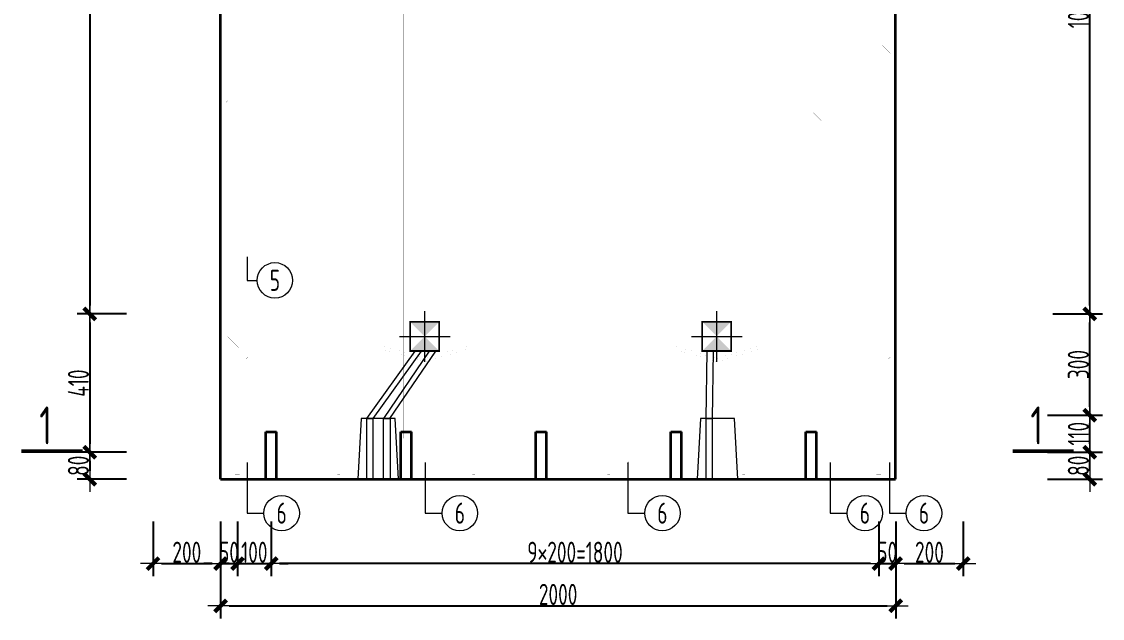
# Model space of a CAD drawing. Extents: x -85320 to 1679916, y -1321939 to 627.
# Drawn here: x 1230696 to 1243504, y -850904 to -843828 of the extents above; entities that cross this region are included whole.
import ezdxf
from ezdxf.enums import TextEntityAlignment as Align

# ---------------------------------------------------------------- set-up
doc = ezdxf.new("R2010")
doc.units = 0
doc.header["$LTSCALE"] = 1000
doc.linetypes.add('DOTE', pattern=[2.42, 2, -0.2, 0.02, -0.2])
for name, color, linetype in [('DIAN BOX', 7, 'Continuous'), ('图名', 85, 'Continuous'), ('砼墙', 3, 'Continuous')]:
    doc.layers.add(name, color=color, linetype=linetype)
for name, color, linetype, lineweight in [('WCOL', 7, 'Continuous', 0), ('手孔', 6, 'Continuous', 0), ('直线', 7, 'Continuous', 18), ('预制墙墙身水平筋', 130, 'Continuous', 18), ('预制墙墙身纵向受力筋', 1, 'Continuous', 18), ('预制墙墙身纵向非受力筋', 94, 'Continuous', 18), ('预制墙墙身附加筋', 94, 'Continuous', 18), ('预制墙拉筋', 130, 'Continuous', 18), ('预制墙详图标注', 3, 'Continuous', 18), ('预制墙详图轮廓', 3, 'Continuous', 35)]:
    doc.layers.add(name, color=color, linetype=linetype, lineweight=lineweight)
doc.styles.add('样式 1', font='yjkeng.shx', dxfattribs={"width": 0.7, "bigfont": 'yjkchn.shx'})
doc.styles.add('样式 2', font='yjkeng.shx', dxfattribs={"width": 0.7, "bigfont": 'yjkchn.shx'})
doc.dimstyles.new('盈建科结构', dxfattribs={"dimscale": 100, "dimtxt": 2.5, "dimasz": 1, "dimexe": 1.5, "dimexo": 0.625, "dimgap": 0.1, "dimtad": 1, "dimdec": 0, "dimrnd": 1, "dimzin": 0, "dimdsep": 46, "dimtxsty": '样式 1', "dimblk": '_yjkbk', "dimblk1": 'ARCHTICK', "dimblk2": 'ARCHTICK', "dimcen": 0.09, "dimadec": 0, "dimazin": 0, "dimtfac": 1, "dimtdec": 4, "dimtix": 1, "dimtmove": 2, "dimatfit": 3, "dimfxl": 1, "dimtolj": 1, "dimtzin": 0, "dimarcsym": 0})

# ---------------------------------------------------------------- blocks, each defined once
blk = doc.blocks.new('_yjkbk')
blk.add_line((-1, 0), (1.5, 0))
blk.add_lwpolyline([(-0.7, -0.7, 0.5, 0.5, 0), (0.7, 0.7, 0.5, 0.5, 0)], format="xyseb")
blk = doc.blocks.new('*D571')
at = {"layer": 'Defpoints', "color": 0, "transparency": 16777216}
for p in [(1232254, -849754), (1233054, -849754), (1233054, -850254)]:
    blk.add_point(p, dxfattribs=at)
at = {"layer": '预制墙详图标注', "color": 0, "lineweight": -2, "transparency": 16777216}
for p, q in [((1232254, -849754), (1232254, -850404)), ((1233054, -849754), (1233054, -850404)), ((1232354, -850254), (1232954, -850254))]:
    blk.add_line(p, q, dxfattribs=at)
at = {"layer": '预制墙详图标注', "color": 0, "lineweight": -2, "transparency": 16777216, "xscale": 100, "yscale": 100, "zscale": 100, "rotation": 180}
blk.add_blockref('_yjkbk', (1232254, -850254), dxfattribs=at)
at = {"layer": '预制墙详图标注', "color": 0, "lineweight": -2, "transparency": 16777216, "xscale": 100, "yscale": 100, "zscale": 100}
blk.add_blockref('_yjkbk', (1233054, -850254), dxfattribs=at)
at = {"layer": '预制墙详图标注', "color": 0, "transparency": 16777216, "insert": (1232654, -850244), "char_height": 250, "attachment_point": 8, "style": '样式 1'}
blk.add_mtext('\\A1;200', dxfattribs=at)
blk = doc.blocks.new('_ArchTick')
at = {"color": 0, "linetype": 'ByBlock', "const_width": 0.4}
blk.add_lwpolyline([(-0.5, -0.5), (0.5, 0.5)], dxfattribs=at)
blk = doc.blocks.new('*D572')
at = {"layer": 'Defpoints', "color": 0, "transparency": 16777216}
for p in [(1233054, -849754), (1233254, -849754), (1233254, -850254)]:
    blk.add_point(p, dxfattribs=at)
at = {"layer": '预制墙详图标注', "color": 0, "lineweight": -2, "transparency": 16777216}
for p, q in [((1233054, -849754), (1233054, -850404)), ((1233254, -849754), (1233254, -850404)), ((1232954, -850254), (1232854, -850254)), ((1233054, -850254), (1233254, -850254)), ((1233354, -850254), (1233454, -850254))]:
    blk.add_line(p, q, dxfattribs=at)
at = {"layer": '预制墙详图标注', "color": 0, "lineweight": -2, "transparency": 16777216, "xscale": 100, "yscale": 100, "zscale": 100}
blk.add_blockref('_yjkbk', (1233054, -850254), dxfattribs=at)
at = {"layer": '预制墙详图标注', "color": 0, "lineweight": -2, "transparency": 16777216, "xscale": 100, "yscale": 100, "zscale": 100, "rotation": 180}
blk.add_blockref('_yjkbk', (1233254, -850254), dxfattribs=at)
at = {"layer": '预制墙详图标注', "color": 0, "transparency": 16777216, "insert": (1233154, -850244), "char_height": 250, "attachment_point": 8, "style": '样式 1'}
blk.add_mtext('\\A1;50', dxfattribs=at)
blk = doc.blocks.new('*D573')
at = {"layer": 'Defpoints', "color": 0, "transparency": 16777216}
for p in [(1233254, -849754), (1233654, -849754), (1233654, -850254)]:
    blk.add_point(p, dxfattribs=at)
at = {"layer": '预制墙详图标注', "color": 0, "lineweight": -2, "transparency": 16777216}
for p, q in [((1233254, -849754), (1233254, -850404)), ((1233654, -849754), (1233654, -850404)), ((1233154, -850254), (1233054, -850254)), ((1233254, -850254), (1233654, -850254)), ((1233754, -850254), (1233854, -850254))]:
    blk.add_line(p, q, dxfattribs=at)
at = {"layer": '预制墙详图标注', "color": 0, "lineweight": -2, "transparency": 16777216, "xscale": 100, "yscale": 100, "zscale": 100}
blk.add_blockref('_yjkbk', (1233254, -850254), dxfattribs=at)
at = {"layer": '预制墙详图标注', "color": 0, "lineweight": -2, "transparency": 16777216, "xscale": 100, "yscale": 100, "zscale": 100, "rotation": 180}
blk.add_blockref('_yjkbk', (1233654, -850254), dxfattribs=at)
at = {"layer": '预制墙详图标注', "color": 0, "transparency": 16777216, "insert": (1233454, -850244), "char_height": 250, "attachment_point": 8, "style": '样式 1'}
blk.add_mtext('\\A1;100', dxfattribs=at)
blk = doc.blocks.new('*D574')
at = {"layer": 'Defpoints', "color": 0, "transparency": 16777216}
for p in [(1233654, -849754), (1240854, -849754), (1233654, -850254)]:
    blk.add_point(p, dxfattribs=at)
at = {"layer": '预制墙详图标注', "color": 0, "lineweight": -2, "transparency": 16777216}
for p, q in [((1233654, -849816), (1233654, -850404)), ((1240854, -849816), (1240854, -850404)), ((1240754, -850254), (1233754, -850254))]:
    blk.add_line(p, q, dxfattribs=at)
at = {"layer": '预制墙详图标注', "color": 0, "lineweight": -2, "transparency": 16777216, "xscale": 100, "yscale": 100, "zscale": 100, "rotation": 180}
blk.add_blockref('_yjkbk', (1233654, -850254), dxfattribs=at)
at = {"layer": '预制墙详图标注', "color": 0, "lineweight": -2, "transparency": 16777216, "xscale": 100, "yscale": 100, "zscale": 100}
blk.add_blockref('_yjkbk', (1240854, -850254), dxfattribs=at)
at = {"layer": '预制墙详图标注', "color": 0, "transparency": 16777216, "insert": (1237254, -850244), "char_height": 250, "attachment_point": 8, "style": '样式 1'}
blk.add_mtext('\\A1;9×200=1800', dxfattribs=at)
blk = doc.blocks.new('*D575')
at = {"layer": 'Defpoints', "color": 0, "transparency": 16777216}
for p in [(1240854, -849754), (1241054, -849754), (1241054, -850254)]:
    blk.add_point(p, dxfattribs=at)
at = {"layer": '预制墙详图标注', "color": 0, "lineweight": -2, "transparency": 16777216}
for p, q in [((1240854, -849754), (1240854, -850404)), ((1241054, -849754), (1241054, -850404)), ((1240754, -850254), (1240654, -850254)), ((1240854, -850254), (1241054, -850254)), ((1241154, -850254), (1241254, -850254))]:
    blk.add_line(p, q, dxfattribs=at)
at = {"layer": '预制墙详图标注', "color": 0, "lineweight": -2, "transparency": 16777216, "xscale": 100, "yscale": 100, "zscale": 100}
blk.add_blockref('_yjkbk', (1240854, -850254), dxfattribs=at)
at = {"layer": '预制墙详图标注', "color": 0, "lineweight": -2, "transparency": 16777216, "xscale": 100, "yscale": 100, "zscale": 100, "rotation": 180}
blk.add_blockref('_yjkbk', (1241054, -850254), dxfattribs=at)
at = {"layer": '预制墙详图标注', "color": 0, "transparency": 16777216, "insert": (1240954, -850244), "char_height": 250, "attachment_point": 8, "style": '样式 1'}
blk.add_mtext('\\A1;50', dxfattribs=at)
blk = doc.blocks.new('*D576')
at = {"layer": 'Defpoints', "color": 0, "transparency": 16777216}
for p in [(1241054, -849754), (1241854, -849754), (1241854, -850254)]:
    blk.add_point(p, dxfattribs=at)
at = {"layer": '预制墙详图标注', "color": 0, "lineweight": -2, "transparency": 16777216}
for p, q in [((1241054, -849754), (1241054, -850404)), ((1241854, -849754), (1241854, -850404)), ((1241154, -850254), (1241754, -850254))]:
    blk.add_line(p, q, dxfattribs=at)
at = {"layer": '预制墙详图标注', "color": 0, "lineweight": -2, "transparency": 16777216, "xscale": 100, "yscale": 100, "zscale": 100, "rotation": 180}
blk.add_blockref('_yjkbk', (1241054, -850254), dxfattribs=at)
at = {"layer": '预制墙详图标注', "color": 0, "lineweight": -2, "transparency": 16777216, "xscale": 100, "yscale": 100, "zscale": 100}
blk.add_blockref('_yjkbk', (1241854, -850254), dxfattribs=at)
at = {"layer": '预制墙详图标注', "color": 0, "transparency": 16777216, "insert": (1241454, -850244), "char_height": 250, "attachment_point": 8, "style": '样式 1'}
blk.add_mtext('\\A1;200', dxfattribs=at)
blk = doc.blocks.new('*D583')
at = {"layer": 'Defpoints', "color": 0, "transparency": 16777216}
for p in [(1233054, -850254), (1241054, -850254), (1241054, -850754)]:
    blk.add_point(p, dxfattribs=at)
at = {"layer": '预制墙详图标注', "color": 0, "lineweight": -2, "transparency": 16777216}
for p, q in [((1233054, -850316), (1233054, -850904)), ((1241054, -850316), (1241054, -850904)), ((1233154, -850754), (1240954, -850754))]:
    blk.add_line(p, q, dxfattribs=at)
at = {"layer": '预制墙详图标注', "color": 0, "lineweight": -2, "transparency": 16777216, "xscale": 100, "yscale": 100, "zscale": 100, "rotation": 180}
blk.add_blockref('_yjkbk', (1233054, -850754), dxfattribs=at)
at = {"layer": '预制墙详图标注', "color": 0, "lineweight": -2, "transparency": 16777216, "xscale": 100, "yscale": 100, "zscale": 100}
blk.add_blockref('_yjkbk', (1241054, -850754), dxfattribs=at)
at = {"layer": '预制墙详图标注', "color": 0, "transparency": 16777216, "insert": (1237054, -850744), "char_height": 250, "attachment_point": 8, "style": '样式 1'}
blk.add_mtext('\\A1;2000', dxfattribs=at)
blk = doc.blocks.new('*D584')
at = {"layer": 'Defpoints', "color": 0, "transparency": 16777216}
for p in [(1232004, -848934), (1231504, -849254), (1232004, -849254)]:
    blk.add_point(p, dxfattribs=at)
at = {"layer": '预制墙详图标注', "color": 0, "lineweight": -2, "transparency": 16777216}
for p, q in [((1231941, -848934), (1231354, -848934)), ((1231504, -849034), (1231504, -849154)), ((1231941, -849254), (1231354, -849254))]:
    blk.add_line(p, q, dxfattribs=at)
at = {"layer": '预制墙详图标注', "color": 0, "lineweight": -2, "transparency": 16777216, "xscale": 100, "yscale": 100, "zscale": 100}
for p, rotation in [((1231504, -848934), 90), ((1231504, -849254), 270)]:
    blk.add_blockref('_yjkbk', p, dxfattribs=dict(at, rotation=rotation))
at = {"layer": '预制墙详图标注', "color": 0, "transparency": 16777216, "insert": (1231494, -849094), "char_height": 250, "attachment_point": 8, "rotation": 90, "style": '样式 1'}
blk.add_mtext('\\A1;80', dxfattribs=at)
blk = doc.blocks.new('*D585')
at = {"layer": 'Defpoints', "color": 0, "transparency": 16777216}
for p in [(1232004, -847294), (1231504, -848934), (1232004, -848934)]:
    blk.add_point(p, dxfattribs=at)
at = {"layer": '预制墙详图标注', "color": 0, "lineweight": -2, "transparency": 16777216}
for p, q in [((1231941, -847294), (1231354, -847294)), ((1231504, -847394), (1231504, -848834)), ((1231941, -848934), (1231354, -848934))]:
    blk.add_line(p, q, dxfattribs=at)
at = {"layer": '预制墙详图标注', "color": 0, "lineweight": -2, "transparency": 16777216, "xscale": 100, "yscale": 100, "zscale": 100}
for p, rotation in [((1231504, -847294), 90), ((1231504, -848934), 270)]:
    blk.add_blockref('_yjkbk', p, dxfattribs=dict(at, rotation=rotation))
at = {"layer": '预制墙详图标注', "color": 0, "transparency": 16777216, "insert": (1231494, -848114), "char_height": 250, "attachment_point": 8, "rotation": 90, "style": '样式 1'}
blk.add_mtext('\\A1;410', dxfattribs=at)
blk = doc.blocks.new('*D586')
at = {"layer": 'Defpoints', "color": 0, "transparency": 16777216}
for p in [(1232004, -838474), (1231504, -847294), (1232004, -847294)]:
    blk.add_point(p, dxfattribs=at)
at = {"layer": '预制墙详图标注', "color": 0, "lineweight": -2, "transparency": 16777216}
for p, q in [((1231941, -838474), (1231354, -838474)), ((1231504, -838574), (1231504, -847194)), ((1231941, -847294), (1231354, -847294))]:
    blk.add_line(p, q, dxfattribs=at)
at = {"layer": '预制墙详图标注', "color": 0, "lineweight": -2, "transparency": 16777216, "xscale": 100, "yscale": 100, "zscale": 100}
for p, rotation in [((1231504, -838474), 90), ((1231504, -847294), 270)]:
    blk.add_blockref('_yjkbk', p, dxfattribs=dict(at, rotation=rotation))
at = {"layer": '预制墙详图标注', "color": 0, "transparency": 16777216, "insert": (1231494, -842884), "char_height": 250, "attachment_point": 8, "rotation": 90, "style": '样式 1'}
blk.add_mtext('\\A1;2200', dxfattribs=at)
blk = doc.blocks.new('*D588')
at = {"layer": 'Defpoints', "color": 0, "transparency": 16777216}
for p in [(1242854, -848934), (1243354, -848934), (1242854, -849254)]:
    blk.add_point(p, dxfattribs=at)
at = {"layer": '预制墙详图标注', "color": 0, "lineweight": -2, "transparency": 16777216}
for p, q in [((1242854, -848934), (1243504, -848934)), ((1243354, -849154), (1243354, -849034)), ((1242854, -849254), (1243504, -849254))]:
    blk.add_line(p, q, dxfattribs=at)
at = {"layer": '预制墙详图标注', "color": 0, "lineweight": -2, "transparency": 16777216, "xscale": 100, "yscale": 100, "zscale": 100}
for p, rotation in [((1243354, -848934), 90), ((1243354, -849254), 270)]:
    blk.add_blockref('_yjkbk', p, dxfattribs=dict(at, rotation=rotation))
at = {"layer": '预制墙详图标注', "color": 0, "transparency": 16777216, "insert": (1243344, -849094), "char_height": 250, "attachment_point": 8, "rotation": 90, "style": '样式 1'}
blk.add_mtext('\\A1;80', dxfattribs=at)
blk = doc.blocks.new('*D589')
at = {"layer": 'Defpoints', "color": 0, "transparency": 16777216}
for p in [(1242854, -848494), (1243354, -848494), (1242854, -848934)]:
    blk.add_point(p, dxfattribs=at)
at = {"layer": '预制墙详图标注', "color": 0, "lineweight": -2, "transparency": 16777216}
for p, q in [((1242854, -848494), (1243504, -848494)), ((1243354, -848834), (1243354, -848594)), ((1242854, -848934), (1243504, -848934))]:
    blk.add_line(p, q, dxfattribs=at)
at = {"layer": '预制墙详图标注', "color": 0, "lineweight": -2, "transparency": 16777216, "xscale": 100, "yscale": 100, "zscale": 100}
for p, rotation in [((1243354, -848494), 90), ((1243354, -848934), 270)]:
    blk.add_blockref('_yjkbk', p, dxfattribs=dict(at, rotation=rotation))
at = {"layer": '预制墙详图标注', "color": 0, "transparency": 16777216, "insert": (1243344, -848714), "char_height": 250, "attachment_point": 8, "rotation": 90, "style": '样式 1'}
blk.add_mtext('\\A1;110', dxfattribs=at)
blk = doc.blocks.new('*D590')
at = {"layer": 'Defpoints', "color": 0, "transparency": 16777216}
for p in [(1242854, -847294), (1243354, -847294), (1242854, -848494)]:
    blk.add_point(p, dxfattribs=at)
at = {"layer": '预制墙详图标注', "color": 0, "lineweight": -2, "transparency": 16777216}
for p, q in [((1242916, -847294), (1243504, -847294)), ((1243354, -848394), (1243354, -847394)), ((1242916, -848494), (1243504, -848494))]:
    blk.add_line(p, q, dxfattribs=at)
at = {"layer": '预制墙详图标注', "color": 0, "lineweight": -2, "transparency": 16777216, "xscale": 100, "yscale": 100, "zscale": 100}
for p, rotation in [((1243354, -847294), 90), ((1243354, -848494), 270)]:
    blk.add_blockref('_yjkbk', p, dxfattribs=dict(at, rotation=rotation))
at = {"layer": '预制墙详图标注', "color": 0, "transparency": 16777216, "insert": (1243344, -847894), "char_height": 250, "attachment_point": 8, "rotation": 90, "style": '样式 1'}
blk.add_mtext('\\A1;300', dxfattribs=at)
blk = doc.blocks.new('线盒')
at = {"layer": 'DIAN BOX'}
h = blk.add_hatch(color=256, dxfattribs=at)
h.dxf.hatch_style = 1
h.paths.add_polyline_path([(1465682, -670175), (1465854, -670347), (1465510, -670347)])
at = {"color": 6, "const_width": 20}
blk.add_lwpolyline([(1465510, -670003), (1465854, -670003), (1465854, -670347), (1465510, -670347), (1465510, -670003)], dxfattribs=at)
at = {"layer": 'WCOL', "color": 4, "linetype": 'DOTE'}
for p, q in [((1465682, -670475), (1465682, -669876)), ((1465383, -670175), (1465982, -670175))]:
    blk.add_line(p, q, dxfattribs=at)
at = {"layer": 'WCOL', "color": 5}
blk.add_lwpolyline([(1465510, -670347), (1465854, -670347), (1465854, -670003), (1465510, -670003)], close=True, dxfattribs=at)
blk = doc.blocks.new('手孔')
at = {"layer": '手孔', "color": 6}
blk.add_lwpolyline([(1383436, -746221), (1383916, -746221), (1383876, -745501), (1383476, -745501)], close=True, dxfattribs=at)
at = {"layer": '手孔', "color": 4}
for points in [[(1383538, -746221), (1383618, -746221), (1383618, -745501), (1383538, -745501)], [(1383817, -746221), (1383737, -746221), (1383737, -745501), (1383817, -745501)]]:
    blk.add_lwpolyline(points, close=True, dxfattribs=at)
blk = doc.blocks.new('*D2453')
at = {"layer": 'Defpoints', "color": 0, "transparency": 16777216}
for p in [(1242854, -839294), (1243354, -839294), (1242854, -847294)]:
    blk.add_point(p, dxfattribs=at)
at = {"layer": '预制墙详图标注', "color": 0, "lineweight": -2, "transparency": 16777216}
for p, q in [((1242916, -839294), (1243504, -839294)), ((1243354, -847194), (1243354, -839394)), ((1242916, -847294), (1243504, -847294))]:
    blk.add_line(p, q, dxfattribs=at)
at = {"layer": '预制墙详图标注', "color": 0, "lineweight": -2, "transparency": 16777216, "xscale": 100, "yscale": 100, "zscale": 100}
for p, rotation in [((1243354, -839294), 90), ((1243354, -847294), 270)]:
    blk.add_blockref('_yjkbk', p, dxfattribs=dict(at, rotation=rotation))
at = {"layer": '预制墙详图标注', "color": 0, "transparency": 16777216, "insert": (1243344, -843294), "char_height": 250, "attachment_point": 8, "rotation": 90, "style": '样式 1'}
blk.add_mtext('\\A1;10×200=2000', dxfattribs=at)

msp = doc.modelspace()

# ---------------------------------------------------------------- hatches: boundary and pattern name
at = {"layer": 'DIAN BOX'}
h = msp.add_hatch(color=256, dxfattribs=at)
h.dxf.hatch_style = 1
h.paths.add_polyline_path([(1235472.822, -847561.324), (1235644.822, -847389.324), (1235300.822, -847389.324)])
h = msp.add_hatch(color=256, dxfattribs=at)
h.dxf.hatch_style = 1
h.paths.add_polyline_path([(1238932.822, -847558.025), (1239104.822, -847386.025), (1238760.822, -847386.025)])

# ---------------------------------------------------------------- linework, layer by layer
at = {"layer": 'WCOL', "color": 4}
for points in [[(1234784.594, -848533.638), (1234863.428, -848533.638), (1235435.75, -847733.638), (1235355.75, -847733.638)], [(1234986.254, -848533.638), (1235058.734, -848533.638), (1235604.119, -847733.638), (1235524.119, -847733.638)], [(1238804.754, -848533.639), (1238883.587, -848533.639), (1238895.75, -847733.638), (1238815.75, -847733.638)]]:
    msp.add_lwpolyline(points, close=True, dxfattribs=at)
at = {"layer": '图名', "lineweight": 50}
for p, q in [((1231416.178, -848921.638), (1230696.178, -848921.638)), ((1242441.178, -848921.638), (1243161.178, -848921.638))]:
    msp.add_line(p, q, dxfattribs=at)
at = {"layer": '手孔', "color": 6}
msp.add_lwpolyline([(1238702.183, -849253.639), (1239182.183, -849253.639), (1239142.183, -848533.639), (1238742.183, -848533.639)], close=True, dxfattribs=at)
at = {"layer": '手孔', "color": 4}
msp.add_lwpolyline([(1238804.17, -849253.639), (1238884.17, -849253.639), (1238884.17, -848533.639), (1238804.17, -848533.639)], close=True, dxfattribs=at)
at = {"layer": '直线', "lineweight": 18}
for points in [[(1233367.675, -846615.636), (1233367.675, -846895.636), (1233487.675, -846895.636)], [(1233367.675, -849055.636), (1233367.675, -849655.636), (1233567.675, -849655.636)], [(1235479.675, -849055.636), (1235479.675, -849655.636), (1235679.675, -849655.636)], [(1237879.675, -849055.636), (1237879.675, -849655.636), (1238079.675, -849655.636)], [(1240279.675, -849055.636), (1240279.675, -849655.636), (1240479.675, -849655.636)], [(1240979.68, -849055.636), (1240979.68, -849655.636), (1241179.68, -849655.636)]]:
    msp.add_lwpolyline(points, dxfattribs=at)
for centre in [(1233697.675, -846895.636), (1233777.675, -849655.636), (1235889.675, -849655.636), (1238289.675, -849655.636), (1240689.675, -849655.636), (1241389.68, -849655.636)]:
    msp.add_circle(centre, 210, dxfattribs=at)
at = {"layer": '砼墙', "lineweight": 35}
for p, q in [((1233589.678, -849253.638), (1233589.678, -848693.638)), ((1233589.678, -848693.638), (1233717.678, -848693.638)), ((1233717.678, -849253.638), (1233717.678, -848693.638)), ((1235189.678, -849253.638), (1235189.678, -848693.638)), ((1235189.678, -848693.638), (1235317.678, -848693.638)), ((1235317.678, -849253.638), (1235317.678, -848693.638)), ((1236789.678, -849253.638), (1236789.678, -848693.638)), ((1236789.678, -848693.638), (1236917.678, -848693.638)), ((1236917.678, -849253.638), (1236917.678, -848693.638)), ((1238389.678, -849253.638), (1238389.678, -848693.638)), ((1238389.678, -848693.638), (1238517.678, -848693.638)), ((1238517.678, -849253.638), (1238517.678, -848693.638)), ((1239989.678, -849253.638), (1239989.678, -848693.638)), ((1239989.678, -848693.638), (1240117.678, -848693.638)), ((1240117.678, -849253.638), (1240117.678, -848693.638))]:
    msp.add_line(p, q, dxfattribs=at)
at = {"layer": '预制墙墙身水平筋', "lineweight": 18, "const_width": 0.18}
for points in [[(1232390.213, -844113.638), (1232253.678, -844113.638), (1232253.678, -844073.638), (1241853.678, -844073.638), (1241853.678, -844113.638), (1241717.142, -844113.638), (1241717.142, -844073.638), (1241853.678, -844073.638), (1241853.678, -844113.638), (1232253.678, -844113.638), (1232253.678, -844073.638), (1232390.213, -844073.638)], [(1232390.213, -844113.638), (1232253.678, -844113.638), (1232253.678, -844073.638), (1241853.678, -844073.638), (1241853.678, -844113.638), (1241717.142, -844113.638), (1241717.142, -844073.638), (1241853.678, -844073.638), (1241853.678, -844113.638), (1232253.678, -844113.638), (1232253.678, -844073.638), (1232390.213, -844073.638)], [(1232390.213, -844913.638), (1232253.678, -844913.638), (1232253.678, -844873.638), (1241853.678, -844873.638), (1241853.678, -844913.638), (1241717.142, -844913.638), (1241717.142, -844873.638), (1241853.678, -844873.638), (1241853.678, -844913.638), (1232253.678, -844913.638), (1232253.678, -844873.638), (1232390.213, -844873.638)], [(1232390.213, -844913.638), (1232253.678, -844913.638), (1232253.678, -844873.638), (1241853.678, -844873.638), (1241853.678, -844913.638), (1241717.142, -844913.638), (1241717.142, -844873.638), (1241853.678, -844873.638), (1241853.678, -844913.638), (1232253.678, -844913.638), (1232253.678, -844873.638), (1232390.213, -844873.638)], [(1232390.213, -845713.638), (1232253.678, -845713.638), (1232253.678, -845673.638), (1241853.678, -845673.638), (1241853.678, -845713.638), (1241717.142, -845713.638), (1241717.142, -845673.638), (1241853.678, -845673.638), (1241853.678, -845713.638), (1232253.678, -845713.638), (1232253.678, -845673.638), (1232390.213, -845673.638)], [(1232390.213, -845713.638), (1232253.678, -845713.638), (1232253.678, -845673.638), (1241853.678, -845673.638), (1241853.678, -845713.638), (1241717.142, -845713.638), (1241717.142, -845673.638), (1241853.678, -845673.638), (1241853.678, -845713.638), (1232253.678, -845713.638), (1232253.678, -845673.638), (1232390.213, -845673.638)], [(1232390.213, -846513.638), (1232253.678, -846513.638), (1232253.678, -846473.638), (1241853.678, -846473.638), (1241853.678, -846513.638), (1241717.142, -846513.638), (1241717.142, -846473.638), (1241853.678, -846473.638), (1241853.678, -846513.638), (1232253.678, -846513.638), (1232253.678, -846473.638), (1232390.213, -846473.638)], [(1232390.213, -846513.638), (1232253.678, -846513.638), (1232253.678, -846473.638), (1241853.678, -846473.638), (1241853.678, -846513.638), (1241717.142, -846513.638), (1241717.142, -846473.638), (1241853.678, -846473.638), (1241853.678, -846513.638), (1232253.678, -846513.638), (1232253.678, -846473.638), (1232390.213, -846473.638)], [(1232390.213, -847313.638), (1232253.678, -847313.638), (1232253.678, -847273.638), (1241853.678, -847273.638), (1241853.678, -847313.638), (1241717.142, -847313.638), (1241717.142, -847273.638), (1241853.678, -847273.638), (1241853.678, -847313.638), (1232253.678, -847313.638), (1232253.678, -847273.638), (1232390.213, -847273.638)], [(1232390.213, -847313.638), (1232253.678, -847313.638), (1232253.678, -847273.638), (1241853.678, -847273.638), (1241853.678, -847313.638), (1241717.142, -847313.638), (1241717.142, -847273.638), (1241853.678, -847273.638), (1241853.678, -847313.638), (1232253.678, -847313.638), (1232253.678, -847273.638), (1232390.213, -847273.638)], [(1232390.213, -848113.638), (1232253.678, -848113.638), (1232253.678, -848073.638), (1241853.678, -848073.638), (1241853.678, -848113.638), (1241717.142, -848113.638), (1241717.142, -848073.638), (1241853.678, -848073.638), (1241853.678, -848113.638), (1232253.678, -848113.638), (1232253.678, -848073.638), (1232390.213, -848073.638)], [(1232390.213, -848113.638), (1232253.678, -848113.638), (1232253.678, -848073.638), (1241853.678, -848073.638), (1241853.678, -848113.638), (1241717.142, -848113.638), (1241717.142, -848073.638), (1241853.678, -848073.638), (1241853.678, -848113.638), (1232253.678, -848113.638), (1232253.678, -848073.638), (1232390.213, -848073.638)], [(1232390.213, -848513.638), (1232253.678, -848513.638), (1232253.678, -848473.638), (1241853.678, -848473.638), (1241853.678, -848513.638), (1241717.142, -848513.638), (1241717.142, -848473.638), (1241853.678, -848473.638), (1241853.678, -848513.638), (1232253.678, -848513.638), (1232253.678, -848473.638), (1232390.213, -848473.638)], [(1232390.213, -848513.638), (1232253.678, -848513.638), (1232253.678, -848473.638), (1241853.678, -848473.638), (1241853.678, -848513.638), (1241717.142, -848513.638), (1241717.142, -848473.638), (1241853.678, -848473.638), (1241853.678, -848513.638), (1232253.678, -848513.638), (1232253.678, -848473.638), (1232390.213, -848473.638)]]:
    msp.add_lwpolyline(points, close=True, dxfattribs=at)
for points in [[(1234979.361, -847713.638), (1232253.678, -847713.638), (1232253.678, -847673.638), (1232390.213, -847673.638), (1232390.213, -847713.638), (1232253.678, -847713.638), (1232253.678, -847673.638), (1234975.39, -847673.638)], [(1234979.361, -847713.638), (1232253.678, -847713.638), (1232253.678, -847673.638), (1232390.213, -847673.638), (1232390.213, -847713.638), (1232253.678, -847713.638), (1232253.678, -847673.638), (1234975.39, -847673.638)], [(1234975.39, -847673.638), (1235473.678, -847820.99)], [(1235473.678, -847860.99), (1234979.361, -847713.638)], [(1235473.678, -847820.99), (1235976.12, -847673.638)], [(1235972.148, -847713.638), (1235473.678, -847860.99)], [(1238439.361, -847713.638), (1235972.148, -847713.638)], [(1238439.361, -847713.638), (1235972.148, -847713.638)], [(1235976.12, -847673.638), (1238435.39, -847673.638)], [(1235976.12, -847673.638), (1238435.39, -847673.638)], [(1238435.39, -847673.638), (1238933.678, -847820.99)], [(1238933.678, -847860.99), (1238439.361, -847713.638)], [(1238933.678, -847820.99), (1239436.12, -847673.638)], [(1239432.148, -847713.638), (1238933.678, -847860.99)], [(1239436.12, -847673.638), (1241853.678, -847673.638), (1241853.678, -847713.638), (1241717.142, -847713.638), (1241717.142, -847673.638), (1241853.678, -847673.638), (1241853.678, -847713.638), (1239432.148, -847713.638)], [(1239436.12, -847673.638), (1241853.678, -847673.638), (1241853.678, -847713.638), (1241717.142, -847713.638), (1241717.142, -847673.638), (1241853.678, -847673.638), (1241853.678, -847713.638), (1239432.148, -847713.638)], [(1232390.213, -848953.638), (1232253.678, -848953.638), (1232253.678, -848913.638), (1234600.733, -848913.638)], [(1234596.404, -848953.638), (1232253.678, -848953.638), (1232253.678, -848913.638), (1232390.213, -848913.638), (1232390.213, -848953.638)], [(1234673.157, -848953.638), (1232253.678, -848953.638), (1232253.678, -848913.638), (1232390.213, -848913.638), (1232390.213, -848953.638), (1232253.678, -848953.638), (1232253.678, -848913.638), (1234678.734, -848913.638)], [(1234607.538, -848953.638), (1234596.404, -848953.638)], [(1234600.733, -848913.638), (1234610.417, -848913.638)], [(1238592.051, -848953.638), (1235170.64, -848953.638)], [(1235174.565, -848913.638), (1238590.134, -848913.638)], [(1239237.678, -848913.638), (1241853.678, -848913.638), (1241853.678, -848953.638), (1241717.142, -848953.638), (1241717.142, -848913.638), (1241853.678, -848913.638), (1241853.678, -848953.638), (1239237.678, -848953.638)]]:
    msp.add_lwpolyline(points, dxfattribs=at)
at = {"layer": '预制墙墙身纵向受力筋', "lineweight": 18, "const_width": 0.18}
for points in [[(1233621.678, -848769.638), (1233621.678, -837269.638), (1233685.678, -837269.638), (1233685.678, -848769.638)], [(1235221.678, -848769.638), (1235221.678, -837269.638), (1235285.678, -837269.638), (1235285.678, -848769.638)], [(1236821.678, -848769.638), (1236821.678, -837269.638), (1236885.678, -837269.638), (1236885.678, -848769.638)], [(1238421.678, -848769.638), (1238421.678, -837269.638), (1238485.678, -837269.638), (1238485.678, -848769.638)], [(1240021.678, -848769.638), (1240021.678, -837269.638), (1240085.678, -837269.638), (1240085.678, -848769.638)]]:
    msp.add_lwpolyline(points, close=True, dxfattribs=at)
at = {"layer": '预制墙墙身纵向非受力筋', "lineweight": 18, "const_width": 0.18}
for points in [[(1234437.678, -849193.638), (1234437.678, -838393.638), (1234469.678, -838393.638), (1234469.678, -849193.638)], [(1236037.678, -849193.638), (1236037.678, -838393.638), (1236069.678, -838393.638), (1236069.678, -849193.638)], [(1237637.678, -849193.638), (1237637.678, -838393.638), (1237669.678, -838393.638), (1237669.678, -849193.638)], [(1239237.678, -849193.638), (1239237.678, -838393.638), (1239269.678, -838393.638), (1239269.678, -849193.638)]]:
    msp.add_lwpolyline(points, close=True, dxfattribs=at)
at = {"layer": '预制墙墙身附加筋', "lineweight": 18, "const_width": 0.18}
for points in [[(1233225.678, -849193.638), (1233225.678, -838393.638), (1233281.678, -838393.638), (1233281.678, -849193.638)], [(1240825.678, -849193.638), (1240825.678, -838393.638), (1240881.678, -838393.638), (1240881.678, -849193.638)]]:
    msp.add_lwpolyline(points, close=True, dxfattribs=at)
at = {"layer": '预制墙拉筋', "lineweight": 18, "const_width": 0.18}
for points in [[(1233138.989, -843964.322), (1233378.989, -844204.322), (1233356.362, -844226.95), (1233116.362, -843986.95)], [(1240750.994, -843964.322), (1240990.994, -844204.322), (1240968.367, -844226.95), (1240728.367, -843986.95)], [(1233138.989, -844764.322), (1233378.989, -845004.322), (1233356.362, -845026.95), (1233116.362, -844786.95)], [(1235134.989, -844764.322), (1235374.989, -845004.322), (1235352.362, -845026.95), (1235112.362, -844786.95)], [(1237534.989, -844764.322), (1237774.989, -845004.322), (1237752.362, -845026.95), (1237512.362, -844786.95)], [(1239934.989, -844764.322), (1240174.989, -845004.322), (1240152.362, -845026.95), (1239912.362, -844786.95)], [(1240750.994, -844764.322), (1240990.994, -845004.322), (1240968.367, -845026.95), (1240728.367, -844786.95)], [(1233138.989, -845564.322), (1233378.989, -845804.322), (1233356.362, -845826.95), (1233116.362, -845586.95)], [(1240750.994, -845564.322), (1240990.994, -845804.322), (1240968.367, -845826.95), (1240728.367, -845586.95)], [(1233138.989, -846364.322), (1233378.989, -846604.322), (1233356.362, -846626.95), (1233116.362, -846386.95)], [(1240750.994, -846364.322), (1240990.994, -846604.322), (1240968.367, -846626.95), (1240728.367, -846386.95)], [(1233138.989, -847164.322), (1233378.989, -847404.322), (1233356.362, -847426.95), (1233116.362, -847186.95)], [(1235134.989, -847164.322), (1235374.989, -847404.322), (1235352.362, -847426.95), (1235112.362, -847186.95)], [(1237534.989, -847164.322), (1237774.989, -847404.322), (1237752.362, -847426.95), (1237512.362, -847186.95)], [(1239934.989, -847164.322), (1240174.989, -847404.322), (1240152.362, -847426.95), (1239912.362, -847186.95)], [(1240750.994, -847164.322), (1240990.994, -847404.322), (1240968.367, -847426.95), (1240728.367, -847186.95)], [(1233138.989, -847564.322), (1233378.989, -847804.322), (1233356.362, -847826.95), (1233116.362, -847586.95)], [(1240750.994, -847564.322), (1240990.994, -847804.322), (1240968.367, -847826.95), (1240728.367, -847586.95)], [(1233138.989, -847964.322), (1233378.989, -848204.322), (1233356.362, -848226.95), (1233116.362, -847986.95)], [(1240750.994, -847964.322), (1240990.994, -848204.322), (1240968.367, -848226.95), (1240728.367, -847986.95)], [(1233138.989, -848364.322), (1233378.989, -848604.322), (1233356.362, -848626.95), (1233116.362, -848386.95)], [(1240750.994, -848364.322), (1240990.994, -848604.322), (1240968.367, -848626.95), (1240728.367, -848386.95)], [(1233138.989, -848804.322), (1233378.989, -849044.322), (1233356.362, -849066.95), (1233116.362, -848826.95)], [(1235250.989, -848804.322), (1235490.989, -849044.322), (1235468.362, -849066.95), (1235228.362, -848826.95)], [(1237650.989, -848804.322), (1237890.989, -849044.322), (1237868.362, -849066.95), (1237628.362, -848826.95)], [(1240050.989, -848804.322), (1240290.989, -849044.322), (1240268.362, -849066.95), (1240028.362, -848826.95)], [(1240750.994, -848804.322), (1240990.994, -849044.322), (1240968.367, -849066.95), (1240728.367, -848826.95)]]:
    msp.add_lwpolyline(points, close=True, dxfattribs=at)
at = {"layer": '预制墙详图轮廓', "lineweight": 35}
for p, q in [((1233053.678, -849253.638), (1233053.678, -838333.638)), ((1241053.678, -849253.638), (1241053.678, -838333.638)), ((1233053.678, -849253.638), (1241053.678, -849253.638))]:
    msp.add_line(p, q, dxfattribs=at)

# ---------------------------------------------------------------- block references
at = {"layer": 'WCOL', "color": 7}
for p in [(-230208.775, -177386.203), (-226748.775, -177386.203)]:
    msp.add_blockref('线盒', p, dxfattribs=at)
at = {"layer": '手孔', "color": 7}
msp.add_blockref('手孔', (-148754.179, -103032.758), dxfattribs=at)

# ---------------------------------------------------------------- texts
at = {"layer": '图名', "linetype": 'Continuous', "style": '样式 2', "width": 0.7}
for p in [(1231056.178, -848840.638), (1242801.178, -848840.638)]:
    msp.add_text('1', height=450, dxfattribs=at).set_placement(p, align=Align.RIGHT)
at = {"layer": '直线', "linetype": 'Continuous', "style": '样式 1', "width": 0.7}
for s, p in [('5', (1233697.675, -846895.636)), ('6', (1233777.675, -849655.636)), ('6', (1235889.675, -849655.636)), ('6', (1238289.675, -849655.636)), ('6', (1240689.675, -849655.636)), ('6', (1241389.68, -849655.636))]:
    msp.add_text(s, height=250, dxfattribs=at).set_placement(p, align=Align.MIDDLE_CENTER)

# ---------------------------------------------------------------- dimensions: what is measured, and where the dimension line sits
at = {"layer": '预制墙详图标注'}
for p1, p2, distance, text, picture, middle in [((1232003.678, -838473.638), (1232003.678, -847293.638), -500, '2200', '*D586', (1231368.678, -842883.638)), ((1242853.678, -847293.637), (1242853.678, -839293.637), -500, '10×200=2000', '*D2453', (1243218.678, -843293.637)), ((1242853.678, -848493.638), (1242853.678, -847293.638), -500, '300', '*D590', (1243218.678, -847893.638)), ((1240853.678, -849753.638), (1233653.678, -849753.638), 500, '9×200=1800', '*D574', (1237253.678, -850118.638))]:
    dim = msp.add_aligned_dim(p1=p1, p2=p2, distance=distance, text=text, dimstyle='盈建科结构', override={"dimscale": 100, "dimtxt": 2.5, "dimasz": 1, "dimexe": 1.5, "dimexo": 0.625, "dimgap": 0.1, "dimtad": 1, "dimlfac": 0.25, "dimrnd": 5, "dimdle": 0, "dimtix": 1, "dimfxlon": 0}, dxfattribs=at)
    dim.commit()
    dim.dimension.update_dxf_attribs({"geometry": picture, "text_midpoint": middle})
for p1, p2, override, picture, middle in [((1232003.678, -847293.638), (1232003.678, -848933.638), {"dimscale": 100, "dimtxt": 2.5, "dimasz": 1, "dimexe": 1.5, "dimexo": 0.625, "dimgap": 0.1, "dimtad": 1, "dimlfac": 0.25, "dimrnd": 5, "dimdle": 0, "dimtix": 1, "dimfxlon": 0}, '*D585', (1231368.678, -848113.638)), ((1242853.678, -848933.638), (1242853.678, -848493.638), {"dimscale": 100, "dimtxt": 2.5, "dimasz": 1, "dimexe": 1.5, "dimexo": 0, "dimgap": 0.1, "dimtad": 1, "dimlfac": 0.25, "dimrnd": 5, "dimdle": 0, "dimfxlon": 0}, '*D589', (1243218.678, -848713.638)), ((1232003.678, -848933.638), (1232003.678, -849253.638), {"dimscale": 100, "dimtxt": 2.5, "dimasz": 1, "dimexe": 1.5, "dimexo": 0.625, "dimgap": 0.1, "dimtad": 1, "dimlfac": 0.25, "dimrnd": 5, "dimdle": 0, "dimtix": 1, "dimfxlon": 0}, '*D584', (1231368.678, -849093.638)), ((1242853.678, -849253.638), (1242853.678, -848933.638), {"dimscale": 100, "dimtxt": 2.5, "dimasz": 1, "dimexe": 1.5, "dimexo": 0, "dimgap": 0.1, "dimtad": 1, "dimlfac": 0.25, "dimrnd": 5, "dimdle": 0, "dimfxlon": 0}, '*D588', (1243218.678, -849093.638)), ((1232253.678, -849753.638), (1233053.678, -849753.638), {"dimscale": 100, "dimtxt": 2.5, "dimasz": 1, "dimexe": 1.5, "dimexo": 0, "dimgap": 0.1, "dimtad": 1, "dimlfac": 0.25, "dimrnd": 5, "dimdle": 0, "dimfxlon": 0}, '*D571', (1232653.678, -850118.638)), ((1233053.678, -849753.638), (1233253.678, -849753.638), {"dimscale": 100, "dimtxt": 2.5, "dimasz": 1, "dimexe": 1.5, "dimexo": 0, "dimgap": 0.1, "dimtad": 1, "dimlfac": 0.25, "dimrnd": 5, "dimdle": 0, "dimfxlon": 0}, '*D572', (1233153.678, -850118.638)), ((1233253.678, -849753.638), (1233653.678, -849753.638), {"dimscale": 100, "dimtxt": 2.5, "dimasz": 1, "dimexe": 1.5, "dimexo": 0, "dimgap": 0.1, "dimtad": 1, "dimlfac": 0.25, "dimrnd": 5, "dimdle": 0, "dimfxlon": 0}, '*D573', (1233453.678, -850118.638)), ((1240853.678, -849753.638), (1241053.678, -849753.638), {"dimscale": 100, "dimtxt": 2.5, "dimasz": 1, "dimexe": 1.5, "dimexo": 0, "dimgap": 0.1, "dimtad": 1, "dimlfac": 0.25, "dimrnd": 5, "dimdle": 0, "dimfxlon": 0}, '*D575', (1240953.678, -850118.638)), ((1241053.678, -849753.638), (1241853.678, -849753.638), {"dimscale": 100, "dimtxt": 2.5, "dimasz": 1, "dimexe": 1.5, "dimexo": 0, "dimgap": 0.1, "dimtad": 1, "dimlfac": 0.25, "dimrnd": 5, "dimdle": 0, "dimfxlon": 0}, '*D576', (1241453.678, -850118.638)), ((1233053.678, -850253.638), (1241053.678, -850253.638), {"dimscale": 100, "dimtxt": 2.5, "dimasz": 1, "dimexe": 1.5, "dimexo": 0.625, "dimgap": 0.1, "dimtad": 1, "dimlfac": 0.25, "dimrnd": 5, "dimdle": 0, "dimtix": 1, "dimfxlon": 0}, '*D583', (1237053.678, -850618.638))]:
    dim = msp.add_aligned_dim(p1=p1, p2=p2, distance=-500, dimstyle='盈建科结构', override=override, dxfattribs=at)
    dim.commit()
    dim.dimension.update_dxf_attribs({"geometry": picture, "text_midpoint": middle})

doc.saveas('drawing.dxf')
